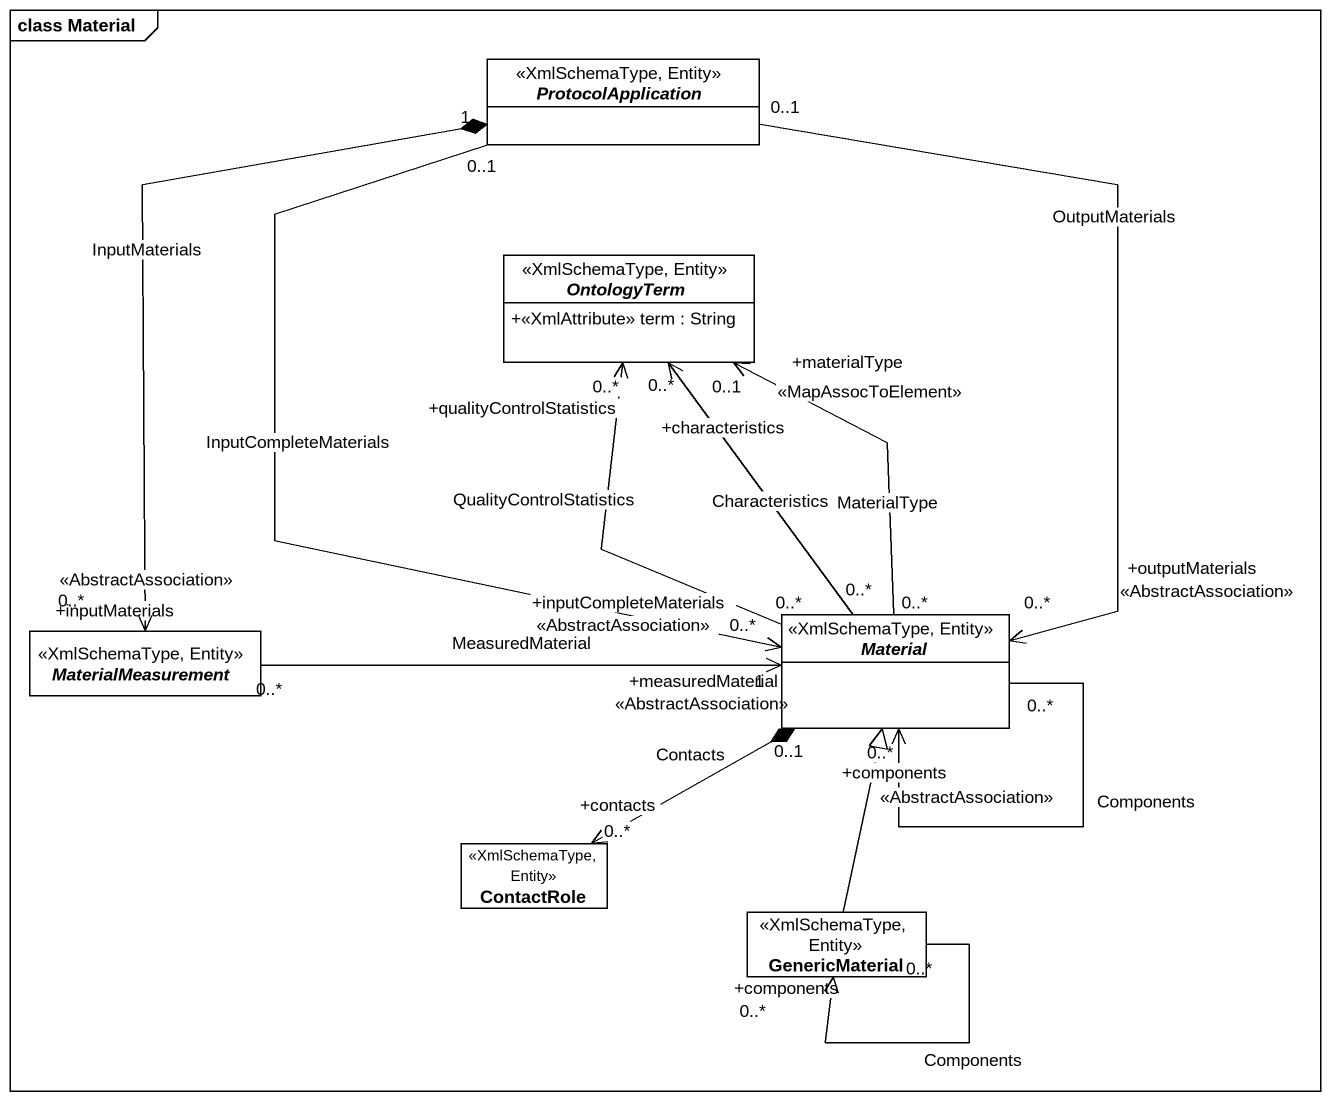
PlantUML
@startuml
mainframe class Material
hide circle
hide empty members
skinparam classAttributeIconSize 0
abstract class ProtocolApplication <<XmlSchemaType, Entity>>
abstract class OntologyTerm <<XmlSchemaType, Entity>> {
  +<<XmlAttribute>> term : String
}
abstract class MaterialMeasurement <<XmlSchemaType, Entity>>
abstract class Material <<XmlSchemaType, Entity>>
class ContactRole <<XmlSchemaType, Entity>>
class GenericMaterial <<XmlSchemaType, Entity>>
ProtocolApplication "1" *--> "0..*\n+inputMaterials\n<<AbstractAssociation>>" MaterialMeasurement : InputMaterials
ProtocolApplication "0..1" --> "0..*\n+outputMaterials\n<<AbstractAssociation>>" Material : OutputMaterials
MaterialMeasurement "0..*" -right-> "1\n+measuredMaterial\n<<AbstractAssociation>>" Material : MeasuredMaterial
Material "0..*\n+inputCompleteMaterials\n<<AbstractAssociation>>" <-up- "0..1" ProtocolApplication : InputCompleteMaterials
Material "0..*" -up-> "0..*\n+qualityControlStatistics" OntologyTerm : QualityControlStatistics
Material "0..*" -up-> "0..1\n+materialType\n<<MapAssocToElement>>" OntologyTerm : MaterialType
Material "0..*" -up-> "0..*\n+characteristics" OntologyTerm : Characteristics
Material "0..*" --> "0..*\n+components\n<<AbstractAssociation>>" Material : Components
ContactRole "0..*\n+contacts" <-right-* "0..1" Material : Contacts
GenericMaterial -up-|> Material
GenericMaterial "0..*\n+components" <-- "0..*" GenericMaterial : Components
@enduml
